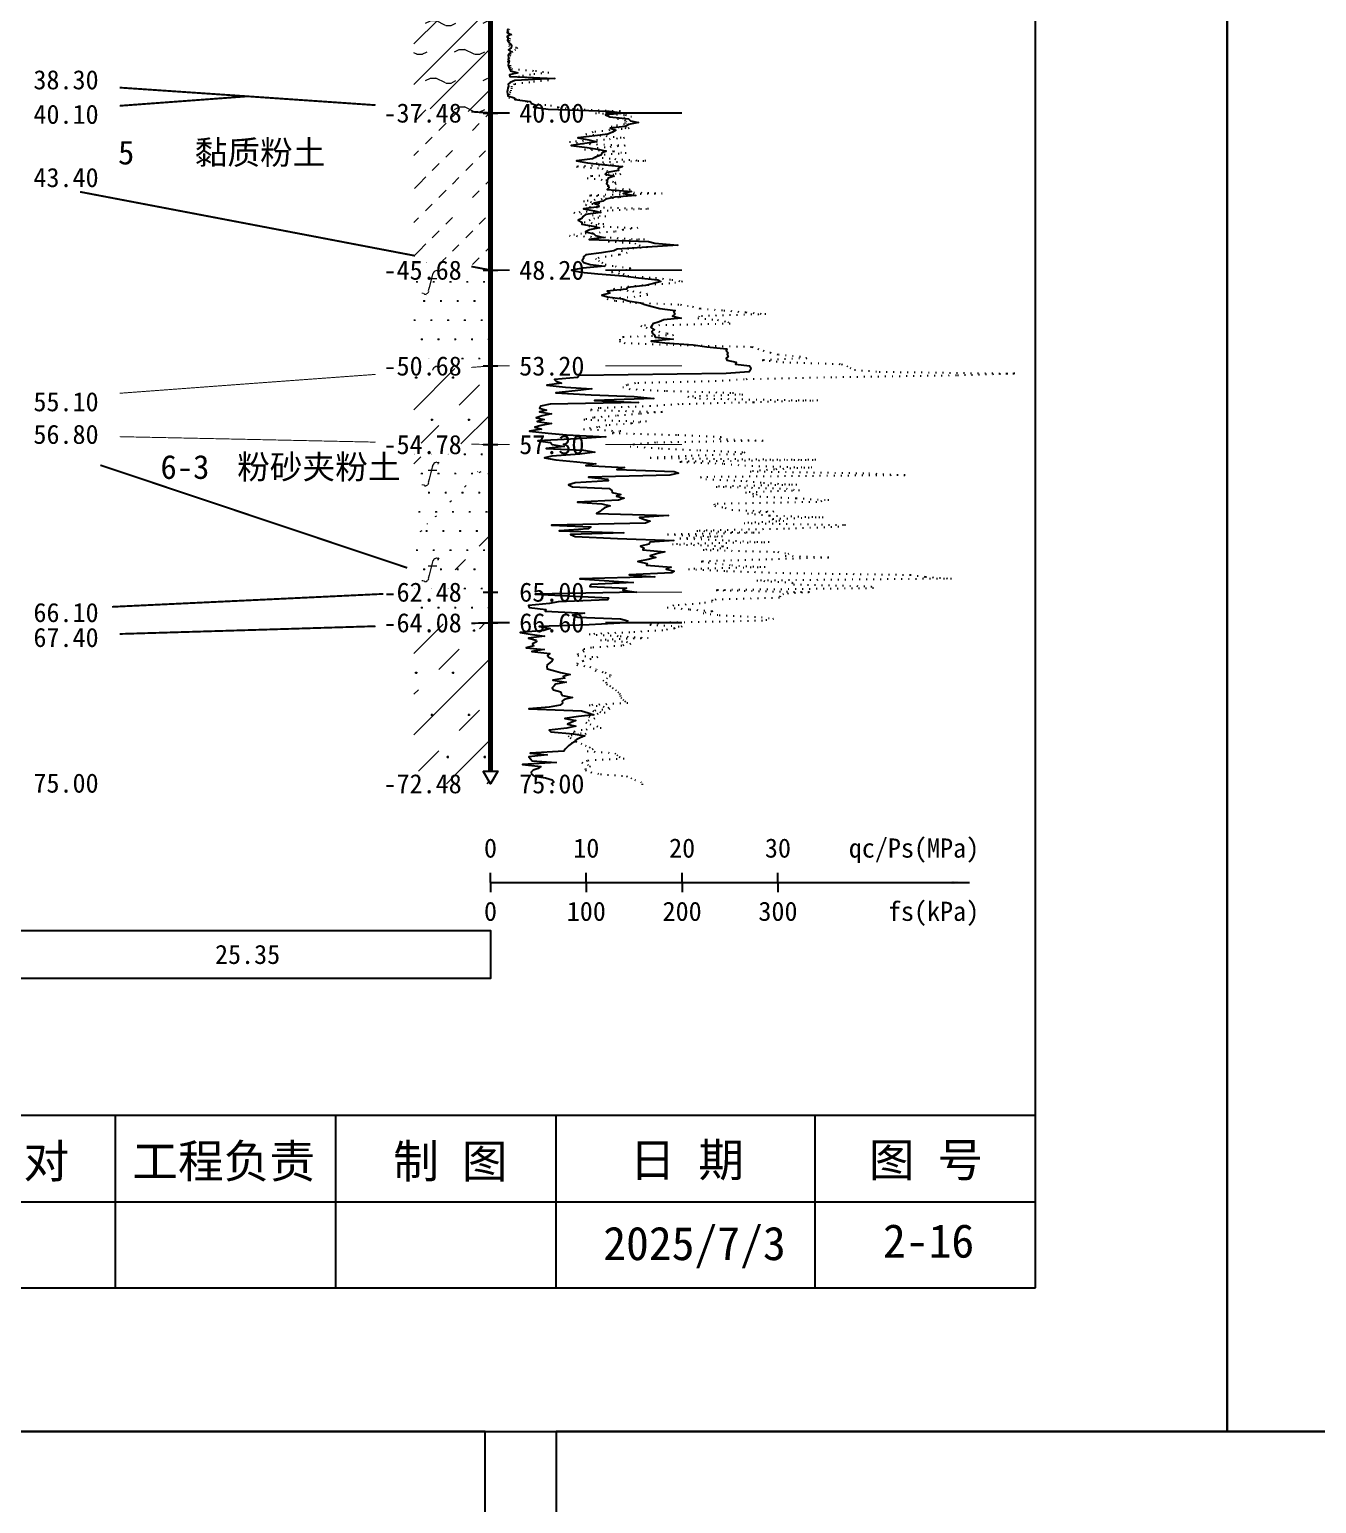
# Model space of a CAD drawing. Extents: x -37 to 3540, y -1485 to 297.
# Drawn here: x 2574.8 to 2709.1, y -601.5 to -447.7 of the extents above; entities that cross this region are included whole.
import ezdxf
from ezdxf.enums import TextEntityAlignment as Align

# ---------------------------------------------------------------- set-up
doc = ezdxf.new("R2010")
doc.units = 0
doc.linetypes.add('DOT', pattern=[6.35, 0, -6.35])
doc.layers.get('0').update_dxf_attribs({"linetype": 'CONTINUOUS'})
for name, color, linetype in [('CURVE', 200, 'CONTINUOUS'), ('FRAME', 7, 'CONTINUOUS'), ('HOLE', 41, 'CONTINUOUS'), ('RULER', 7, 'CONTINUOUS'), ('STRATUM', 241, 'CONTINUOUS')]:
    doc.layers.add(name, color=color, linetype=linetype)
doc.layers.add('HATCH', color=7, linetype='CONTINUOUS', lineweight=13)
doc.styles.add('ST', font='')
doc.styles.get('ST').set_extended_font_data('SimSun')
pattern_1 = [(82.875, (2235.9137, -595.206), (0.0003693, 10.0001764), [0.08929, -80.53371]), (143.13, (2236.0148, -595.2818), (-29.999964, 20.000054), [0.12627, -49.87373]), (172.875, (2236.192, -595.304), (-70.0002457, 9.9996603), [0.17857, -80.44443]), (206.565, (2236.3704, -595.2147), (-9.999705, -9.999687), [0.19954, -22.16046]), (243.435, (2236.4596, -595.0363), (9e-06, -9.999696), [0.19954, -22.16146]), (255.964, (2236.549, -594.679), (-0.0002, -9.999501), [0.36813, -40.86287]), (255.964, (2236.859, -593.439), (-0.0002, -9.999501), [1.27838, -39.95262]), (255.964, (2236.9275, -593.165), (-0.0002, -9.999501), [0.28235, -40.94865]), (216.87, (2237.1177, -592.9108), (-9.999982, -10.000018), [0.12627, -49.87373]), (243.435, (2237.0167, -592.9865), (9e-06, -9.999696), [0.19954, -22.16146]), (206.565, (2237.296, -592.8215), (-9.999705, -9.999687), [0.19954, -22.16046]), (172.875, (2237.4734, -592.8437), (-70.0002457, 9.9996603), [0.17857, -80.44443]), (143.13, (2237.5744, -592.9194), (-29.999964, 20.000054), [0.12627, -49.87373]), (82.875, (2237.5633, -593.008), (0.0003693, 10.0001764), [0.08929, -80.53371]), (0, (2236.419, -593.66), (0, 10), [0.89286, -9.10714]), (0, (2236.7733, -594), (1, 2), [0, -1.75]), (0, (2236.7483, -593.975), (1, 2), [0, -1.75]), (0, (2236.7483, -594), (1, 2), [0, -1.75]), (0, (2236.7233, -594), (1, 2), [0, -1.75]), (0, (2236.7483, -594.025), (1, 2), [0, -1.75])]
pattern_2 = [(45, (2236.7483, -594), (-4.24264, 4.24264), [10, 0]), (45, (2237.8093, -597.182), (-2.12132, 6.36396), [3, -3])]
pattern_3 = [(82.875, (2234.9122, -596.6533), (0.000812, 22.000388), [0.1964, -177.1742]), (143.13, (2235.1344, -596.82), (-65.99992, 44.00012), [0.2778, -109.7222]), (172.875, (2235.5243, -596.8687), (-154.00054, 21.999253), [0.39285, -176.97775]), (206.565, (2235.917, -596.672), (-21.99935, -21.9993), [0.439, -48.753]), (243.435, (2236.113, -596.28), (2e-05, -21.99933), [0.439, -48.7552]), (255.964, (2236.3096, -595.494), (-0.00044, -21.9989), [0.8099, -89.8983]), (255.964, (2236.9917, -592.7656), (-0.00044, -21.9989), [2.8124, -87.8958]), (255.964, (2237.1424, -592.163), (-0.00044, -21.9989), [0.6212, -90.087]), (216.87, (2237.561, -591.6037), (-21.99996, -22.00004), [0.2778, -109.7222]), (243.435, (2237.339, -591.77), (2e-05, -21.99933), [0.439, -48.7552]), (206.565, (2237.954, -591.407), (-21.99935, -21.9993), [0.439, -48.753]), (172.875, (2238.3434, -591.456), (-154.00054, 21.999253), [0.39285, -176.97775]), (143.13, (2238.5656, -591.6228), (-65.99992, 44.00012), [0.2778, -109.7222]), (82.875, (2238.5413, -591.8177), (0.000812, 22.000388), [0.1964, -177.1742]), (0, (2236.023, -593.252), (0, 22), [1.9643, -20.0357]), (0, (2236.8033, -594), (2.2, 4.4), [0, -3.85]), (0, (2236.7483, -593.945), (2.2, 4.4), [0, -3.85]), (0, (2236.7483, -594), (2.2, 4.4), [0, -3.85]), (0, (2236.6933, -594), (2.2, 4.4), [0, -3.85]), (0, (2236.7483, -594.055), (2.2, 4.4), [0, -3.85])]

# ---------------------------------------------------------------- blocks, each defined once
blk = doc.blocks.new('图签_A3长')
for p, q in [((0, 18), (-380, 18)), ((-96, 0), (-96, 18)), ((-73, 0), (-73, 18)), ((-50, 0), (-50, 18)), ((-23, 0), (-23, 18)), ((0, 0), (0, 18)), ((-320, 9), (0, 9)), ((-380, 0), (0, 0))]:
    blk.add_line(p, q)
at = {"style": 'ST'}
for s, p in [('校 对', (-106.8, 13.23)), ('工程负责', (-84.71, 13.23)), ('制 图', (-61.06, 13.23)), ('日 期', (-36.37, 13.36)), ('图 号', (-11.42, 13.36))]:
    blk.add_text(s, height=3.5, dxfattribs=at).set_placement(p, align=Align.MIDDLE_CENTER)
for tag, p in [('01＿单位名称', (-349.98, 8.36)), ('02＿工程名称', (-271.3, 5.16)), ('04＿工程编号', (-176.51, 4.65)), ('05＿日期', (-35.59, 4.65)), ('06＿图号', (-11.16, 4.91))]:
    blk.add_attdef(tag, text='', height=3.5, dxfattribs=at).set_placement(p, align=Align.MIDDLE_CENTER)
at = {"style": 'ST', "width": 0.85}
blk.add_attdef('03＿图件名称', text='', height=3, dxfattribs=at).set_placement((-205.49, 5.05), align=Align.MIDDLE_CENTER)
blk = doc.blocks.new('Arrow')
for points in [[(-3.984779, 0.348623), (0, 0), (-3.189535, 0)], [(-3.189535, 0), (0, 0), (-3.984779, -0.348623)]]:
    blk.add_solid(points)

msp = doc.modelspace()

# ---------------------------------------------------------------- hatches: boundary and pattern name
at = {"layer": 'HATCH'}
h = msp.add_hatch(dxfattribs=at)
h.set_pattern_fill('YNNT', color=251, style=0)
h.set_pattern_definition([(45, (2236.7483, -594), (-2.12132, 2.12132), [10, 0]), (26.565, (2237.8225, -594.2536), (5.999823, 5.999812), [0.567, -12.849]), (0, (2237.2555, -594.2536), (0, 6), [0.567, -5.433]), (26.565, (2235.167, -594), (5.999823, 5.999812), [0.567, -12.849]), (0, (2235.674, -593.7464), (0, 6), [0.567, -5.433]), (153.435, (2237.2555, -594.2536), (-5.999818, -5e-06), [1.134, -12.2826]), (26.565, (2240.8225, -591.2536), (5.999823, 5.999812), [0.567, -12.849]), (0, (2240.2555, -591.2536), (0, 6), [0.567, -5.433]), (26.565, (2238.167, -591), (5.999823, 5.999812), [0.567, -12.849]), (0, (2238.674, -590.7464), (0, 6), [0.567, -5.433]), (153.435, (2240.2555, -591.2536), (-5.999818, -5e-06), [1.134, -12.2826])])
h.paths.add_polyline_path([(2622.93, -441.78), (2614.93, -442.05), (2614.93, -455.83), (2622.93, -456.38)])
h.paths.add_polyline_path([(2610.86, -457.87), (2620.42, -457.87), (2620.42, -454.93), (2610.86, -454.93)], flags=9)
h.paths.add_polyline_path([(2610.86, -443.27), (2620.42, -443.27), (2620.42, -440.33), (2610.86, -440.33)], flags=9)
h = msp.add_hatch(dxfattribs=at)
h.set_pattern_fill('NZFT', color=52, style=0)
h.set_pattern_definition([(45, (2236.7483, -594), (-6e-07, 6.99998), [0.9473, -8.9522]), (45, (2238.1483, -592.6), (-6e-07, 6.99998), [0.9869, -8.9126]), (45, (2239.5483, -591.2), (-6e-07, 6.99998), [1.06018, -8.83931]), (45, (2240.9483, -589.8), (-6e-07, 6.99998), [0.94918, -8.95032]), (45, (2242.3483, -588.4), (-6e-07, 6.99998), [1.0365, -8.86299]), (45, (2240.2483, -594), (-6e-07, 6.99998), [1.01335, -8.88615]), (45, (2241.6483, -592.6), (-6e-07, 6.99998), [1.07896, -12.12037]), (45, (2243.0483, -591.2), (-6e-07, 6.99998), [0.99882, -8.90067]), (45, (2237.4483, -589.8), (-4e-07, 6.99998), [1.05533, -8.84416]), (45, (2238.8483, -588.4), (-4e-07, 6.99998), [1.0365, -8.86299])])
h.paths.add_polyline_path([(2622.93, -456.38), (2614.93, -455.83), (2614.93, -471.25), (2622.93, -472.78)])
h.paths.add_polyline_path([(2610.86, -474.27), (2620.42, -474.27), (2620.42, -471.33), (2610.86, -471.33)], flags=9)
h.paths.add_polyline_path([(2610.86, -457.87), (2620.42, -457.87), (2620.42, -454.93), (2610.86, -454.93)], flags=9)
h = msp.add_hatch(dxfattribs=at)
h.set_pattern_fill('FS', color=142, style=0)
h.set_pattern_definition(pattern_1)
h.paths.add_polyline_path([(2622.93, -472.78), (2614.93, -471.25), (2614.93, -483.37), (2622.93, -482.78)])
h.paths.add_polyline_path([(2610.86, -484.27), (2620.42, -484.27), (2620.42, -481.33), (2610.86, -481.33)], flags=9)
h.paths.add_polyline_path([(2610.86, -474.27), (2620.42, -474.27), (2620.42, -471.33), (2610.86, -471.33)], flags=9)
h = msp.add_hatch(dxfattribs=at)
h.set_pattern_fill('FZNT', color=32, style=0)
h.set_pattern_definition(pattern_2)
h.paths.add_polyline_path([(2622.93, -482.78), (2614.93, -483.37), (2614.93, -490.81), (2622.93, -490.98)])
h.paths.add_polyline_path([(2610.86, -492.47), (2620.42, -492.47), (2620.42, -489.53), (2610.86, -489.53)], flags=9)
h.paths.add_polyline_path([(2610.86, -484.27), (2620.42, -484.27), (2620.42, -481.33), (2610.86, -481.33)], flags=9)
h = msp.add_hatch(dxfattribs=at)
h.set_pattern_fill('FS', color=32, scale=2.2, style=0)
h.set_pattern_definition(pattern_3)
h.paths.add_polyline_path([(2622.93, -482.78), (2614.93, -483.37), (2614.93, -490.81), (2622.93, -490.98)])
h.paths.add_polyline_path([(2610.86, -492.47), (2620.42, -492.47), (2620.42, -489.53), (2610.86, -489.53)], flags=9)
h.paths.add_polyline_path([(2610.86, -484.27), (2620.42, -484.27), (2620.42, -481.33), (2610.86, -481.33)], flags=9)
h = msp.add_hatch(dxfattribs=at)
h.set_pattern_fill('FS', color=142, style=0)
h.set_pattern_definition(pattern_1)
h.paths.add_polyline_path([(2622.93, -490.98), (2614.93, -490.81), (2614.93, -501.35), (2622.93, -506.38)])
h.paths.add_polyline_path([(2621.23, -497.66), (2640.76, -497.66), (2640.76, -492.72), (2621.23, -492.72)], flags=9)
h.paths.add_polyline_path([(2613.45, -497.09), (2620.03, -497.09), (2620.03, -493.42), (2613.45, -493.42)], flags=9)
h.paths.add_polyline_path([(2610.86, -492.47), (2620.42, -492.47), (2620.42, -489.53), (2610.86, -489.53)], flags=9)
h = msp.add_hatch(dxfattribs=at)
h.set_pattern_fill('SZFT', color=142, scale=2.2, style=0)
h.set_pattern_definition([(45, (2236.748, -594), (-2e-06, 15.39996), [4.3383, -17.4406]), (45, (2242.937, -587.777), (-2e-06, 15.39996), [4.3861, -17.3928]), (45, (2247.897, -582.819), (-2e-06, 15.39996), [3.98994, -17.78894]), (26.565, (2236.748, -586.3), (15.4, 15.4), [0.2123, -34.22315]), (36.8699, (2238.2883, -584.76), (15.4, 15.4), [0.43504, -76.56496]), (315, (2244.448, -578.653), (15.39996, 3e-06), [0.0727, -21.70617]), (26.565, (2244.448, -594), (15.4, 15.4), [0.31845, -34.117]), (26.565, (2245.988, -592.46), (15.4, 15.4), [0.2316, -34.20383]), (90, (2246.758, -591.69), (-15.4, -1e-06), [0.0633, -15.3367]), (26.565, (2247.528, -590.92), (15.4, 15.4), [0.2002, -68.6707]), (36.8699, (2249.0683, -589.38), (15.4, 15.4), [0.2435, -76.7565]), (45, (2250.608, -587.84), (-5e-07, 15.39996), [0.24005, -21.53884]), (315, (2251.959, -586.195), (15.39996, 3e-06), [0.0727, -21.70617]), (36.8699, (2239.8283, -583.22), (15.4, 15.4), [0.22493, -76.77507]), (53.1301, (2241.3683, -581.68), (30.8, 46.2), [0.29564, -76.70436]), (53.1301, (2242.9083, -580.14), (30.8, 46.2), [0.27774, -76.72226])])
h.paths.add_polyline_path([(2622.93, -490.98), (2614.93, -490.81), (2614.93, -501.35), (2622.93, -506.38)])
h.paths.add_polyline_path([(2621.23, -497.66), (2640.76, -497.66), (2640.76, -492.72), (2621.23, -492.72)], flags=9)
h.paths.add_polyline_path([(2613.45, -497.09), (2620.03, -497.09), (2620.03, -493.42), (2613.45, -493.42)], flags=9)
h.paths.add_polyline_path([(2610.86, -492.47), (2620.42, -492.47), (2620.42, -489.53), (2610.86, -489.53)], flags=9)
h = msp.add_hatch(dxfattribs=at)
h.set_pattern_fill('FS', color=142, style=0)
h.set_pattern_definition(pattern_1)
h.paths.add_polyline_path([(2622.93, -506.38), (2614.93, -501.35), (2614.93, -509.82), (2622.93, -509.58)])
h.paths.add_polyline_path([(2610.86, -511.07), (2620.42, -511.07), (2620.42, -508.13), (2610.86, -508.13)], flags=9)
h.paths.add_polyline_path([(2610.86, -507.87), (2620.42, -507.87), (2620.42, -504.93), (2610.86, -504.93)], flags=9)
h = msp.add_hatch(dxfattribs=at)
h.set_pattern_fill('FZNT', color=32, style=0)
h.set_pattern_definition(pattern_2)
h.paths.add_polyline_path([(2622.93, -509.58), (2614.93, -509.82), (2614.93, -526.38), (2622.93, -526.38), (2622.18, -525.08), (2622.93, -525.08)])
h.paths.add_polyline_path([(2610.86, -527.87), (2620.42, -527.87), (2620.42, -524.93), (2610.86, -524.93)], flags=9)
h.paths.add_polyline_path([(2610.86, -511.07), (2620.42, -511.07), (2620.42, -508.13), (2610.86, -508.13)], flags=9)
h = msp.add_hatch(dxfattribs=at)
h.set_pattern_fill('FS', color=32, scale=2.2, style=0)
h.set_pattern_definition(pattern_3)
h.paths.add_polyline_path([(2622.93, -509.58), (2614.93, -509.82), (2614.93, -526.38), (2622.93, -526.38), (2622.18, -525.08), (2622.93, -525.08)])
h.paths.add_polyline_path([(2610.86, -527.87), (2620.42, -527.87), (2620.42, -524.93), (2610.86, -524.93)], flags=9)
h.paths.add_polyline_path([(2610.86, -511.07), (2620.42, -511.07), (2620.42, -508.13), (2610.86, -508.13)], flags=9)

# ---------------------------------------------------------------- linework, layer by layer
at = {"layer": 'CURVE', "color": 100, "linetype": 'DOT', "ltscale": 0.1}
msp.add_lwpolyline([(2624.87, -447.58), (2624.78, -447.78), (2624.72, -447.98), (2625.15, -448.18), (2624.62, -448.38), (2624.96, -448.58), (2624.9, -448.78), (2624.86, -448.98), (2624.92, -449.18), (2624.83, -449.38), (2625.74, -449.58), (2625.55, -449.78), (2625.27, -449.98), (2625, -450.18), (2625.01, -450.38), (2624.88, -450.58), (2624.82, -450.78), (2624.74, -450.98), (2624.76, -451.18), (2625, -451.38), (2624.99, -451.58), (2625.11, -451.78), (2627.63, -451.98), (2629.03, -452.18), (2627.1, -452.38), (2625.85, -452.58), (2628.94, -452.78), (2628.98, -452.98), (2627.03, -453.18), (2625.41, -453.38), (2625.13, -453.58), (2625.14, -453.78), (2625.07, -453.98), (2625.01, -454.18), (2624.88, -454.38), (2624.87, -454.58), (2624.83, -454.78), (2625.87, -454.98), (2626.78, -455.18), (2627.13, -455.38), (2629.19, -455.58), (2630.01, -455.78), (2631.97, -455.98), (2636.49, -456.18), (2633.88, -456.38), (2637.02, -456.58), (2637.66, -456.78), (2636.2, -456.98), (2637.09, -457.18), (2637.02, -457.38), (2636.92, -457.58), (2635.53, -457.78), (2637.4, -457.98), (2635.38, -458.18), (2633.64, -458.38), (2632.87, -458.58), (2635.01, -458.78), (2636.9, -458.98), (2634.83, -459.18), (2631.18, -459.38), (2632.54, -459.58), (2636.99, -459.78), (2634.9, -459.98), (2632.73, -460.18), (2635.79, -460.38), (2637.09, -460.58), (2634.14, -460.78), (2633.86, -460.98), (2635.9, -461.18), (2639.13, -461.38), (2633.98, -461.58), (2635.77, -461.78), (2631.91, -461.98), (2634.6, -462.18), (2635.06, -462.38), (2635.21, -462.58), (2636.54, -462.78), (2633.46, -462.98), (2633.02, -463.18), (2634.96, -463.38), (2635.92, -463.58), (2636.03, -463.78), (2635.16, -463.98), (2635.23, -464.18), (2637.5, -464.38), (2635.67, -464.58), (2640.86, -464.78), (2633.27, -464.98), (2636.51, -465.18), (2634.57, -465.38), (2632.63, -465.58), (2634.33, -465.78), (2632.86, -465.98), (2633.25, -466.18), (2639.41, -466.38), (2635.22, -466.58), (2631.62, -466.78), (2632.83, -466.98), (2634.96, -467.18), (2633.8, -467.38), (2633.32, -467.58), (2632.71, -467.78), (2634.76, -467.98), (2633.21, -468.18), (2638.32, -468.38), (2636.78, -468.58), (2635.86, -468.78), (2632.44, -468.98), (2631.16, -469.18), (2635.43, -469.38), (2639.01, -469.58), (2635.22, -469.78), (2637.98, -469.98), (2638.46, -470.18), (2639.34, -470.38), (2637.35, -470.58), (2636.6, -470.78), (2637.21, -470.98), (2636.35, -471.18), (2634.99, -471.38), (2633.88, -471.58), (2634.2, -471.78), (2634.56, -471.98), (2634.91, -472.18), (2635.96, -472.38), (2637.58, -472.58), (2637.16, -472.78), (2635.57, -472.98), (2636.78, -473.18), (2637.28, -473.38), (2640.16, -473.58), (2641.86, -473.78), (2642.98, -473.98), (2641.64, -474.18), (2638.83, -474.38), (2636.63, -474.58), (2635.72, -474.78), (2637.79, -474.98), (2639.2, -475.18), (2639.35, -475.38), (2638.01, -475.58), (2635.11, -475.78), (2636.02, -475.98), (2638.07, -476.18), (2642.75, -476.38), (2644.01, -476.58), (2644.83, -476.78), (2647.29, -476.98), (2649.6, -477.18), (2651.66, -477.38), (2644.72, -477.58), (2644.58, -477.78), (2646.63, -477.98), (2647.7, -478.18), (2647.93, -478.38), (2638.62, -478.58), (2639.17, -478.78), (2640, -478.98), (2640.5, -479.18), (2641.38, -479.38), (2642.03, -479.58), (2636.81, -479.78), (2636.43, -479.98), (2636.41, -480.18), (2636.88, -480.38), (2641.98, -480.58), (2650.25, -480.78), (2650.83, -480.98), (2651.38, -481.18), (2652.12, -481.38), (2652.97, -481.58), (2655.17, -481.78), (2655.93, -481.98), (2651.28, -482.18), (2653.44, -482.38), (2659.56, -482.58), (2660.11, -482.78), (2660.46, -482.98), (2660.93, -483.18), (2663.48, -483.38), (2677.64, -483.58), (2671.55, -483.78), (2658.54, -483.98), (2649.42, -484.18), (2646.49, -484.38), (2638.05, -484.58), (2637.17, -484.78), (2636.73, -484.98), (2637.4, -485.18), (2641.3, -485.38), (2648.18, -485.58), (2649.26, -485.78), (2643.53, -485.98), (2644.76, -486.18), (2657.09, -486.38), (2650.37, -486.58), (2642.58, -486.78), (2639.61, -486.98), (2634.27, -487.18), (2633.35, -487.38), (2640.87, -487.58), (2638.49, -487.78), (2636.06, -487.98), (2633.69, -488.18), (2632.66, -488.38), (2639.21, -488.58), (2637.63, -488.78), (2635.06, -488.98), (2634.1, -489.18), (2632.64, -489.38), (2636.55, -489.58), (2635.64, -489.78), (2642.49, -489.98), (2647, -490.18), (2646.84, -490.38), (2651.4, -490.58), (2640.14, -490.78), (2637.82, -490.98), (2637.49, -491.18), (2640.78, -491.38), (2644.77, -491.58), (2649.47, -491.78), (2649.12, -491.98), (2643.35, -492.18), (2639.6, -492.38), (2656.88, -492.58), (2642.69, -492.78), (2647.3, -492.98), (2649.46, -493.18), (2656.48, -493.38), (2652.57, -493.58), (2650.03, -493.78), (2662.4, -493.98), (2666.2, -494.18), (2644.84, -494.38), (2645.39, -494.58), (2649.63, -494.78), (2651.41, -494.98), (2654.91, -495.18), (2646.49, -495.38), (2653.81, -495.58), (2655.18, -495.78), (2649.54, -495.98), (2650.75, -496.18), (2650.31, -496.38), (2654.84, -496.58), (2658.23, -496.78), (2656.98, -496.98), (2646.27, -497.18), (2646.36, -497.38), (2647.43, -497.58), (2648.12, -497.78), (2652.49, -497.98), (2649.75, -498.18), (2652.06, -498.38), (2657.64, -498.58), (2652.31, -498.78), (2653.56, -498.98), (2649.39, -499.18), (2659.97, -499.38), (2659.28, -499.58), (2653.62, -499.78), (2644.46, -499.98), (2651.01, -500.18), (2641.42, -500.38), (2647.15, -500.58), (2642.7, -500.78), (2647.78, -500.98), (2652.01, -501.18), (2641.91, -501.38), (2647.17, -501.58), (2647.69, -501.78), (2645.13, -501.98), (2652.91, -502.18), (2654.07, -502.38), (2653.7, -502.58), (2658.23, -502.78), (2651.77, -502.98), (2644.92, -503.18), (2646.4, -503.38), (2648.1, -503.58), (2651.59, -503.78), (2643.61, -503.98), (2647.55, -504.18), (2653.44, -504.38), (2666.72, -504.58), (2668.32, -504.78), (2671.05, -504.98), (2650.72, -505.18), (2654.43, -505.38), (2654.54, -505.58), (2662.66, -505.78), (2662.9, -505.98), (2646.48, -506.18), (2656.22, -506.38), (2653.51, -506.58), (2653.15, -506.78), (2653.09, -506.98), (2646.08, -507.18), (2646.08, -507.38), (2644.82, -507.58), (2642.07, -507.78), (2641.37, -507.98), (2643.73, -508.18), (2646.14, -508.38), (2645.11, -508.58), (2646.8, -508.78), (2651.2, -508.98), (2652.48, -509.18), (2651.31, -509.38), (2641.18, -509.58), (2639.57, -509.78), (2642.93, -509.98), (2642.12, -510.18), (2640.92, -510.38), (2637.48, -510.58), (2633.22, -510.78), (2636.46, -510.98), (2639.4, -511.18), (2634.41, -511.38), (2637.13, -511.58), (2637.57, -511.78), (2636.64, -511.98), (2633.48, -512.18), (2632.52, -512.38), (2632.7, -512.58), (2632.01, -512.78), (2632.05, -512.98), (2634.13, -513.18), (2633.39, -513.38), (2632.6, -513.58), (2632, -513.78), (2631.94, -513.98), (2633.31, -514.18), (2634.01, -514.38), (2633.86, -514.58), (2634.91, -514.78), (2635.44, -514.98), (2635.42, -515.18), (2635.12, -515.38), (2634.64, -515.58), (2634.98, -515.78), (2635.05, -515.98), (2635.36, -516.18), (2635.64, -516.38), (2635.98, -516.58), (2636.22, -516.78), (2636.39, -516.98), (2636.48, -517.18), (2636.53, -517.38), (2636.75, -517.58), (2636.93, -517.78), (2637.27, -517.98), (2633.24, -518.18), (2635.17, -518.38), (2635.39, -518.58), (2633.61, -518.78), (2634.89, -518.98), (2633.64, -519.18), (2633.2, -519.38), (2633.82, -519.58), (2633.24, -519.78), (2632.89, -519.98), (2633.32, -520.18), (2634.03, -520.38), (2634.47, -520.58), (2632.49, -520.78), (2631.58, -520.98), (2632.91, -521.18), (2631.03, -521.38), (2631.25, -521.58), (2631.78, -521.78), (2631.85, -521.98), (2632.38, -522.18), (2632.83, -522.38), (2633.23, -522.58), (2633.63, -522.78), (2633.03, -522.98), (2635.91, -523.18), (2636.11, -523.38), (2636.36, -523.58), (2636.88, -523.78), (2633.04, -523.98), (2632.47, -524.18), (2633.04, -524.38), (2633.35, -524.58), (2632.81, -524.78), (2632.85, -524.98), (2633.4, -525.18), (2634.41, -525.38), (2637.12, -525.58), (2637.57, -525.78), (2637.98, -525.98), (2638.61, -526.18), (2638.76, -526.38), (2638.76, -526.58)], dxfattribs=at)
at = {"layer": 'CURVE', "color": 30, "linetype": 'Continuous'}
msp.add_lwpolyline([(2624.74, -447.58), (2624.71, -447.78), (2624.68, -447.98), (2625.02, -448.18), (2624.67, -448.38), (2624.77, -448.58), (2624.72, -448.78), (2624.83, -448.98), (2625.07, -449.18), (2625.12, -449.38), (2625.1, -449.58), (2624.82, -449.78), (2625.1, -449.98), (2624.9, -450.18), (2624.78, -450.38), (2624.82, -450.58), (2624.77, -450.78), (2624.87, -450.98), (2624.8, -451.18), (2624.77, -451.38), (2624.84, -451.58), (2624.9, -451.78), (2625.02, -451.98), (2625.79, -452.18), (2624.92, -452.38), (2624.95, -452.58), (2629.66, -452.78), (2625.46, -452.98), (2624.98, -453.18), (2624.76, -453.38), (2624.8, -453.58), (2624.73, -453.78), (2624.7, -453.98), (2624.68, -454.18), (2624.7, -454.38), (2624.73, -454.58), (2625.39, -454.78), (2625.47, -454.98), (2627.08, -455.18), (2627.23, -455.38), (2627.77, -455.58), (2627.41, -455.78), (2628.96, -455.98), (2635.33, -456.18), (2636.97, -456.38), (2634.92, -456.58), (2635.39, -456.78), (2637.32, -456.98), (2637.55, -457.18), (2638.38, -457.38), (2637.32, -457.58), (2636.99, -457.78), (2635.41, -457.98), (2636.01, -458.18), (2635.66, -458.38), (2635.18, -458.58), (2633.83, -458.78), (2632.05, -458.98), (2633.21, -459.18), (2634.02, -459.38), (2632.79, -459.58), (2631.35, -459.78), (2633.01, -459.98), (2634.29, -460.18), (2634.99, -460.38), (2634.54, -460.58), (2634.45, -460.78), (2633.88, -460.98), (2633.58, -461.18), (2631.9, -461.38), (2633.06, -461.58), (2634.85, -461.78), (2636.71, -461.98), (2636.24, -462.18), (2636.3, -462.38), (2635.06, -462.58), (2634.9, -462.78), (2635.83, -462.98), (2635.21, -463.18), (2635.11, -463.38), (2635.12, -463.58), (2635.05, -463.78), (2635.24, -463.98), (2635.27, -464.18), (2635.1, -464.38), (2637.63, -464.58), (2636.76, -464.78), (2638.1, -464.98), (2635.9, -465.18), (2634.96, -465.38), (2634.65, -465.58), (2633.72, -465.78), (2634.15, -465.98), (2634.25, -466.18), (2632.65, -466.38), (2633.78, -466.58), (2634.44, -466.78), (2632.84, -466.98), (2632.6, -467.18), (2632.48, -467.38), (2632.09, -467.58), (2632.47, -467.78), (2632.48, -467.98), (2633.63, -468.18), (2634.3, -468.38), (2633.25, -468.58), (2632.84, -468.78), (2633.7, -468.98), (2633.89, -469.18), (2634.72, -469.38), (2633.22, -469.58), (2639.41, -469.78), (2640.07, -469.98), (2642.49, -470.18), (2639.28, -470.38), (2636.15, -470.58), (2635.79, -470.78), (2634.51, -470.98), (2632.87, -471.18), (2632.62, -471.38), (2632.64, -471.58), (2632.51, -471.78), (2632.68, -471.98), (2633.34, -472.18), (2634.86, -472.38), (2632.57, -472.58), (2631.38, -472.78), (2632.36, -472.98), (2634.14, -473.18), (2636.76, -473.38), (2638.38, -473.58), (2640.38, -473.78), (2640.72, -473.98), (2639.93, -474.18), (2639.09, -474.38), (2637.23, -474.58), (2637.11, -474.78), (2635.09, -474.98), (2635.37, -475.18), (2634.55, -475.38), (2635.14, -475.58), (2636.71, -475.78), (2637.31, -475.98), (2638.57, -476.18), (2639.04, -476.38), (2639.81, -476.58), (2640.62, -476.78), (2642.22, -476.98), (2642.06, -477.18), (2642.18, -477.38), (2641.94, -477.58), (2642.83, -477.78), (2641.01, -477.98), (2640.54, -478.18), (2639.88, -478.38), (2639.77, -478.58), (2639.66, -478.78), (2639.97, -478.98), (2639.77, -479.18), (2639.85, -479.38), (2640.06, -479.58), (2640.12, -479.78), (2641.98, -479.98), (2639.69, -480.18), (2641.12, -480.38), (2644.09, -480.58), (2645.51, -480.78), (2647.6, -480.98), (2647.54, -481.18), (2647.69, -481.38), (2647.64, -481.58), (2647.74, -481.78), (2647.54, -481.98), (2647.6, -482.18), (2648.57, -482.38), (2648.49, -482.58), (2649.97, -482.78), (2650.09, -482.98), (2650.05, -483.18), (2649.94, -483.38), (2647.52, -483.58), (2632.2, -483.78), (2632.01, -483.98), (2629.6, -484.18), (2629.78, -484.38), (2630.34, -484.58), (2628.81, -484.78), (2630.76, -484.98), (2633.51, -485.18), (2631.78, -485.38), (2629.74, -485.58), (2633.42, -485.78), (2637.93, -485.98), (2639.98, -486.18), (2633.8, -486.38), (2638.36, -486.58), (2629.16, -486.78), (2628.15, -486.98), (2628.04, -487.18), (2628.77, -487.38), (2628.04, -487.58), (2629.28, -487.78), (2628.34, -487.98), (2627.71, -488.18), (2628.54, -488.38), (2627.8, -488.58), (2629.3, -488.78), (2628.23, -488.98), (2627.55, -489.18), (2628.26, -489.38), (2626.99, -489.58), (2628.95, -489.78), (2630.87, -489.98), (2634.96, -490.18), (2631.97, -490.38), (2627.86, -490.58), (2629.2, -490.78), (2629.38, -490.98), (2630.62, -491.18), (2628.74, -491.38), (2632.62, -491.58), (2633.81, -491.78), (2632.26, -491.98), (2629.34, -492.18), (2628.55, -492.38), (2629.76, -492.58), (2631.95, -492.78), (2633.94, -492.98), (2632.88, -493.18), (2636.91, -493.38), (2636.12, -493.58), (2642.1, -493.78), (2642.54, -493.98), (2641.65, -494.18), (2633.16, -494.38), (2635.17, -494.58), (2635.2, -494.78), (2631.76, -494.98), (2631.07, -495.18), (2631.48, -495.38), (2635.31, -495.58), (2635.61, -495.78), (2635.63, -495.98), (2636.55, -496.18), (2636.08, -496.38), (2636.89, -496.58), (2636.3, -496.78), (2632, -496.98), (2634.54, -497.18), (2635.41, -497.38), (2634.82, -497.58), (2634.54, -497.78), (2634.37, -497.98), (2633.99, -498.18), (2641.52, -498.38), (2638.47, -498.58), (2638.89, -498.78), (2639.58, -498.98), (2639.11, -499.18), (2629.29, -499.38), (2633.41, -499.58), (2633.14, -499.78), (2630.08, -499.98), (2636.84, -500.18), (2631.27, -500.38), (2631.77, -500.58), (2636.18, -500.78), (2642.06, -500.98), (2639.57, -501.18), (2639.47, -501.38), (2638.59, -501.58), (2638.98, -501.78), (2638.83, -501.98), (2641.12, -502.18), (2640.27, -502.38), (2639.6, -502.58), (2640.19, -502.78), (2639.4, -502.98), (2638.32, -503.18), (2639.28, -503.38), (2639.2, -503.58), (2641.78, -503.78), (2641.28, -503.98), (2642.11, -504.18), (2641.82, -504.38), (2637.39, -504.58), (2640.09, -504.78), (2632.26, -504.98), (2634.79, -505.18), (2637.83, -505.38), (2633.44, -505.58), (2633.3, -505.78), (2637.11, -505.98), (2636.74, -506.18), (2638.17, -506.38), (2627.59, -506.58), (2631.01, -506.78), (2635.25, -506.98), (2635.14, -507.18), (2629.98, -507.38), (2629.09, -507.58), (2626.91, -507.78), (2626.98, -507.98), (2628.69, -508.18), (2628.65, -508.38), (2632.73, -508.58), (2631.49, -508.78), (2632.06, -508.98), (2636.51, -509.18), (2637.27, -509.38), (2637.08, -509.58), (2633.22, -509.78), (2628, -509.98), (2629.16, -510.18), (2628.5, -510.38), (2626.03, -510.58), (2627.06, -510.78), (2628.56, -510.98), (2626.88, -511.18), (2627.68, -511.38), (2627.73, -511.58), (2627.31, -511.78), (2627.45, -511.98), (2626.66, -512.18), (2628.54, -512.38), (2627.26, -512.58), (2629.14, -512.78), (2628.87, -512.98), (2629.01, -513.18), (2629.43, -513.38), (2629.34, -513.58), (2629.11, -513.78), (2628.83, -513.98), (2628.81, -514.18), (2628.85, -514.38), (2629.49, -514.58), (2630.23, -514.78), (2631.24, -514.98), (2630.52, -515.18), (2630.69, -515.38), (2629.44, -515.58), (2630.83, -515.78), (2629.71, -515.98), (2629.58, -516.18), (2629.36, -516.38), (2629.5, -516.58), (2630.28, -516.78), (2630.3, -516.98), (2630.43, -517.18), (2631.49, -517.38), (2630.61, -517.58), (2630.41, -517.78), (2630.45, -517.98), (2630.2, -518.18), (2629.06, -518.38), (2626.93, -518.58), (2632.42, -518.78), (2633.13, -518.98), (2633.73, -519.18), (2632.12, -519.38), (2630.69, -519.58), (2631.82, -519.78), (2631.35, -519.98), (2630.97, -520.18), (2631.85, -520.38), (2630.88, -520.58), (2629.04, -520.78), (2629.24, -520.98), (2631.57, -521.18), (2632.76, -521.38), (2632.3, -521.58), (2631.95, -521.78), (2631.76, -521.98), (2631.37, -522.18), (2631.1, -522.38), (2630.92, -522.58), (2630.71, -522.78), (2630.59, -522.98), (2627.08, -523.18), (2628.84, -523.38), (2626.94, -523.58), (2627.12, -523.78), (2627.28, -523.98), (2629.79, -524.18), (2626.28, -524.38), (2628.2, -524.58), (2627.9, -524.78), (2627.37, -524.98), (2627.18, -525.18), (2627.22, -525.38), (2627.49, -525.58), (2628.67, -525.78), (2629.38, -525.98), (2629.54, -526.18), (2629.31, -526.38), (2629.46, -526.58)], dxfattribs=at)
at = {"layer": 'FRAME', "color": 245, "linetype": 'Continuous'}
for p, q in [((2699.8, -594), (2699.8, -297)), ((2622.36, -594), (2144.66, -594)), ((2203.2, -594), (2699.8, -594)), ((2622.36, -891), (2622.36, -594)), ((3291.23, -594), (2629.8, -594)), ((2629.8, -594), (2629.8, -891))]:
    msp.add_line(p, q, dxfattribs=at)
at = {"layer": 'FRAME', "linetype": 'Continuous'}
for p, q in [((2679.8, -579), (2679.8, -312)), ((2223.2, -579), (2679.8, -579))]:
    msp.add_line(p, q, dxfattribs=at)
at = {"layer": 'FRAME', "color": 245, "linetype": 'Continuous'}
msp.add_lwpolyline([(2699.8, -594), (3119.8, -594), (3119.8, -297), (2699.8, -297)], close=True, dxfattribs=at)
at = {"layer": 'HOLE', "linetype": 'Continuous', "const_width": 0.5}
msp.add_lwpolyline([(2622.93, -376.38), (2622.93, -525.08)], dxfattribs=at)
at = {"layer": 'HOLE', "linetype": 'Continuous'}
for points in [[(2622.18, -456.38), (2623.68, -456.38)], [(2622.18, -472.78), (2623.68, -472.78)], [(2622.18, -482.78), (2623.68, -482.78)], [(2622.18, -490.98), (2623.68, -490.98)], [(2622.18, -506.38), (2623.68, -506.38)], [(2622.18, -509.58), (2623.68, -509.58)]]:
    msp.add_lwpolyline(points, dxfattribs=at)
msp.add_lwpolyline([(2622.18, -525.08), (2623.68, -525.08), (2622.93, -526.38)], close=True, dxfattribs=at)
at = {"layer": 'RULER', "linetype": 'Continuous'}
for points in [[(2622.93, -536.69), (2622.93, -535.69)], [(2622.93, -536.69), (2672.93, -536.69)], [(2622.93, -536.69), (2622.93, -537.69)], [(2632.93, -536.69), (2632.93, -535.69)], [(2632.93, -536.69), (2632.93, -537.69)], [(2642.93, -536.69), (2642.93, -535.69)], [(2642.93, -536.69), (2642.93, -537.69)], [(2652.93, -536.69), (2652.93, -535.69)], [(2652.93, -536.69), (2652.93, -537.69)], [(2572.23, -541.69), (2622.93, -541.69), (2622.93, -546.69), (2572.23, -546.69)]]:
    msp.add_lwpolyline(points, dxfattribs=at)
at = {"layer": 'STRATUM', "linetype": 'Continuous'}
for points, const_width in [([(2584.23, -453.73), (2597.58, -454.64), (2610.93, -455.56)], 0.2), ([(2584.23, -455.63), (2584.9, -455.58), (2597.58, -454.64)], 0.2), ([(2620.93, -456.24), (2622.93, -456.38), (2624.93, -456.38)], 0.2), ([(2634.93, -456.38), (2642.93, -456.38)], 0.2), ([(2580.1, -464.61), (2597.58, -467.94), (2615.06, -471.28)], 0.2), ([(2620.93, -472.4), (2622.93, -472.78), (2624.93, -472.78)], 0.2), ([(2634.93, -472.78), (2642.93, -472.78)], 0.2), ([(2620.93, -482.93), (2622.93, -482.78), (2624.93, -482.78)], 0.1), ([(2634.93, -482.78), (2642.93, -482.78)], 0.1), ([(2584.23, -485.63), (2597.58, -484.64), (2610.93, -483.66)], 0.1), ([(2584.23, -490.16), (2597.58, -490.44), (2610.93, -490.73)], 0.1), ([(2620.93, -490.94), (2622.93, -490.98), (2624.93, -490.98)], 0.1), ([(2634.93, -490.98), (2642.93, -490.98)], 0.1), ([(2614.24, -503.85), (2582.21, -493.13)], 0.2), ([(2583.42, -507.92), (2611.74, -506.57)], 0.2), ([(2634.93, -506.38), (2642.93, -506.38)], 0.1), ([(2584.23, -510.75), (2597.58, -510.35), (2610.93, -509.94)], 0.2), ([(2620.93, -509.64), (2622.93, -509.58), (2624.93, -509.58)], 0.2), ([(2634.93, -509.58), (2642.93, -509.58)], 0.2)]:
    msp.add_lwpolyline(points, dxfattribs=dict(at, const_width=const_width))

# ---------------------------------------------------------------- block references
at = {"layer": 'FRAME'}
ref = msp.add_blockref('图签_A3长', (2679.8, -579), dxfattribs=at)
ref.add_attrib('05＿日期', '2025/7/3', dxfattribs={"layer": '0', "height": 3.5, "style": 'ST'}).set_placement((2644.22, -574.35), align=Align.MIDDLE_CENTER)
ref.add_attrib('06＿图号', '2-16', dxfattribs={"layer": '0', "height": 3.5, "style": 'ST'}).set_placement((2668.65, -574.09), align=Align.MIDDLE_CENTER)
at = {"layer": 'RULER', "xscale": 0.5, "yscale": 0.5, "zscale": 0.5}
msp.add_blockref('Arrow', (2672.93, -536.69), dxfattribs=at)

# ---------------------------------------------------------------- texts
at = {"layer": 'HOLE', "style": 'ST'}
for s, p in [('38.30', (2575.23, -452.91)), ('40.10', (2575.23, -456.51)), ('40.00', (2625.93, -456.38)), ('43.40', (2575.23, -463.11)), ('48.20', (2625.93, -472.78)), ('53.20', (2625.93, -482.78)), ('55.10', (2575.23, -486.51)), ('56.80', (2575.23, -489.91)), ('57.30', (2625.93, -490.98)), ('65.00', (2625.93, -506.38)), ('66.10', (2575.23, -508.51)), ('66.60', (2625.93, -509.58)), ('67.40', (2575.23, -511.11)), ('75.00', (2575.23, -526.31)), ('75.00', (2625.93, -526.38))]:
    msp.add_text(s, height=2, dxfattribs=at).set_placement(p, align=Align.MIDDLE_LEFT)
for s, p in [('-37.48', (2619.93, -456.38)), ('-45.68', (2619.93, -472.78)), ('-50.68', (2619.93, -482.78)), ('-54.78', (2619.93, -490.98)), ('-62.48', (2619.93, -506.38)), ('-64.08', (2619.93, -509.58)), ('-72.48', (2619.93, -526.38))]:
    msp.add_text(s, height=2, dxfattribs=at).set_placement(p, align=Align.MIDDLE_RIGHT)
at = {"layer": 'RULER', "style": 'ST'}
for s, p in [('0', (2622.93, -534.69)), ('10', (2632.93, -534.69)), ('20', (2642.93, -534.69)), ('30', (2652.93, -534.69))]:
    msp.add_text(s, height=2, dxfattribs=at).set_placement(p, align=Align.BOTTOM_CENTER)
msp.add_text('qc/Ps(MPa)', height=2, dxfattribs=at).set_placement((2673.93, -534.69), align=Align.BOTTOM_RIGHT)
for s, p in [('0', (2622.93, -538.69)), ('100', (2632.93, -538.69)), ('200', (2642.93, -538.69)), ('300', (2652.93, -538.69))]:
    msp.add_text(s, height=2, dxfattribs=at).set_placement(p, align=Align.TOP_CENTER)
msp.add_text('fs(kPa)', height=2, dxfattribs=at).set_placement((2673.93, -538.69), align=Align.TOP_RIGHT)
msp.add_text('25.35', height=2, dxfattribs=at).set_placement((2597.58, -544.19), align=Align.MIDDLE_CENTER)
at = {"layer": 'STRATUM', "style": 'ST'}
for s, p in [('5', (2584.06, -460.5)), ('黏质粉土', (2592.06, -460.5)), ('6-3', (2588.49, -493.32)), ('粉砂夹粉土', (2596.49, -493.32))]:
    msp.add_text(s, height=2.5, dxfattribs=at).set_placement(p, align=Align.MIDDLE_LEFT)

doc.saveas('drawing.dxf')
